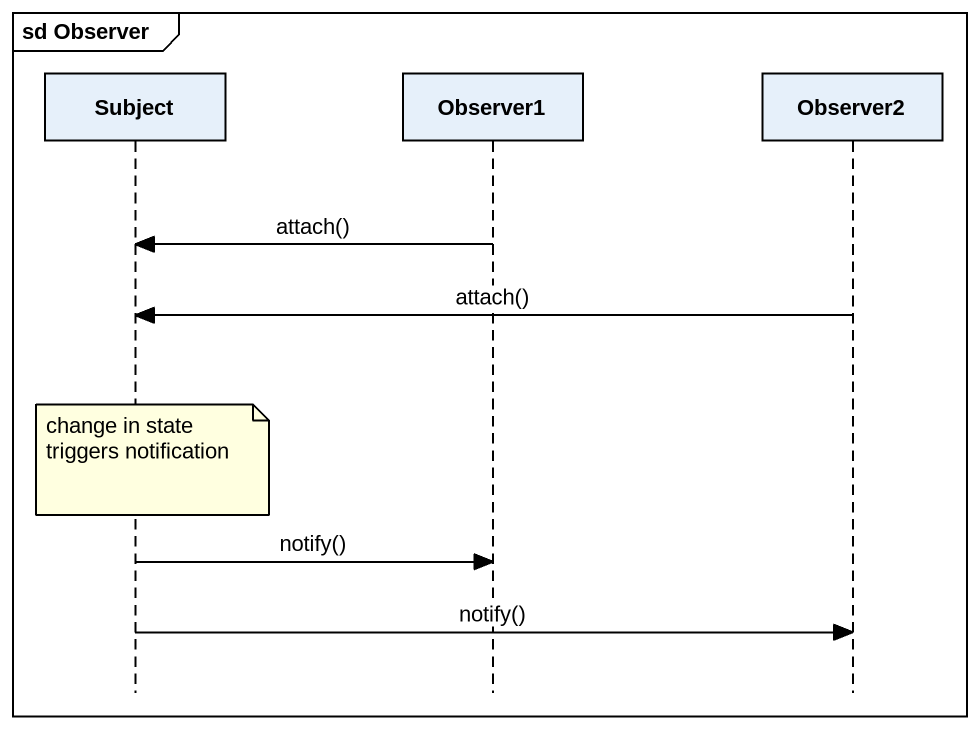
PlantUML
@startuml
mainframe sd Observer
hide footbox
participant Subject
participant Observer1
participant Observer2

Observer1 -> Subject : attach()
Observer2 -> Subject : attach()
note over Subject : change in state triggers notification
Subject -> Observer1 : notify()
Subject -> Observer2 : notify()
@enduml
